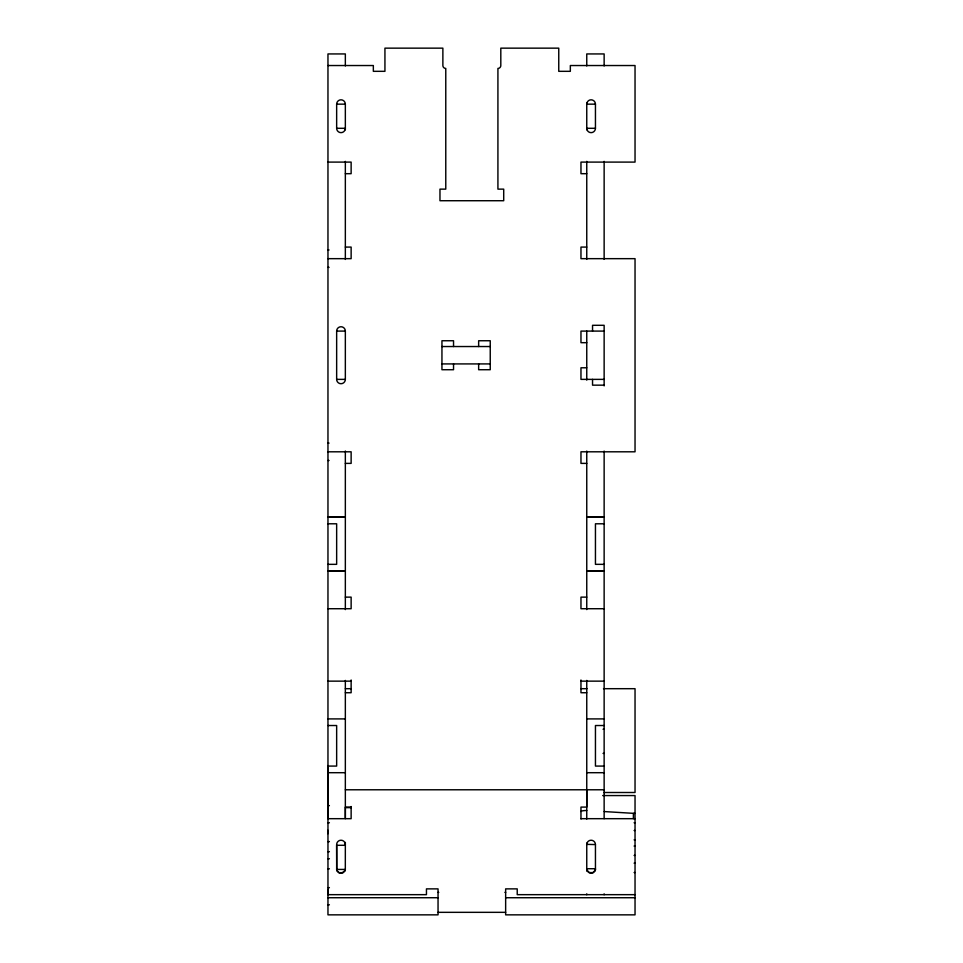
<?xml version="1.0" encoding="UTF-8"?>
<svg xmlns="http://www.w3.org/2000/svg" width="963" height="963" viewBox="0 0 963 963"><rect width="100%" height="100%" fill="white"/><g stroke="black" fill="none" stroke-linecap="round" stroke-linejoin="round"><path stroke-width="1.44" d="M327.962 889.68L327.962 894.663L426.453 894.663L426.453 888.873L438.045 888.873L438.045 914.85L327.962 914.85L327.962 53.94L345.344 53.94L345.344 65.953M327.962 833.705L327.962 830.275M327.962 765.525L327.962 818.682L351.134 818.682L351.134 806.513M343.081 872.634L339.012 872.683L336.749 870.227L336.653 845.297L345.344 845.297M345.344 818.682L345.344 680.42M586.756 789.78L586.756 807.09L580.966 807.09L580.966 819.007M593.364 872.55L595.447 869.637L595.447 844.575L586.768 844.358M345.344 842.396L345.32 869.782A3.238 3.238 0 0 1 344.838 871.166L343.249 872.55M345.236 870.227L342.178 872.935A5.393 5.393 0 0 1 339.807 872.935L338.916 872.634M593.184 872.634L588.838 872.55L586.756 869.433A3.238 3.238 0 0 0 587.261 871.166L589.91 872.935A5.393 5.393 0 0 0 592.293 872.935L594.941 871.166A3.238 3.238 0 0 0 595.447 869.433M327.962 65.532L373.343 65.532L373.343 71.322L384.935 71.322L384.935 48.15L442.872 48.15L442.872 65.532A2.901 2.901 0 0 0 445.773 68.433L445.773 189.133L439.971 189.133L439.971 200.725L503.709 200.725L503.709 189.133L497.919 189.133L497.919 68.433A2.901 2.901 0 0 0 500.808 65.532L500.808 48.15L558.757 48.15L558.757 71.322L570.337 71.322L570.337 65.532L635.038 65.532L635.038 162.097L580.966 162.097L580.966 173.689L586.756 173.689M336.653 128.296L345.344 128.296A4.346 4.346 0 0 1 340.998 132.641A4.346 4.346 0 0 1 336.653 128.296L336.653 104.16L345.344 104.16L345.344 129.752M595.447 104.16L586.756 104.16A4.346 4.346 0 0 1 591.101 99.815A4.346 4.346 0 0 1 595.447 104.16L595.447 128.296A4.346 4.346 0 0 1 591.101 132.641A4.346 4.346 0 0 1 586.756 128.296L595.447 128.296M327.962 162.097L351.134 162.097L351.134 173.689L345.344 173.689M345.344 247.082L351.134 247.082L351.134 258.662L327.962 258.662M586.756 247.082L580.966 247.082L580.966 258.662L635.038 258.662L635.038 451.803L580.966 451.803L580.966 463.384L586.756 463.384M327.962 249.971L329.045 249.971M327.962 267.353L329.045 267.353M336.653 331.091L345.344 331.091L345.344 379.374A4.346 4.346 0 0 1 340.998 383.719A4.346 4.346 0 0 1 336.653 379.374L336.653 331.091A4.346 4.346 0 0 1 340.998 326.746A4.346 4.346 0 0 1 345.344 331.091M604.138 331.091L580.966 331.091L580.966 342.684L586.756 342.684M441.909 346.536L490.191 346.536M441.909 363.918L490.191 363.918M586.756 367.782L580.966 367.782L580.966 379.374L604.138 379.374M336.653 379.374L345.344 379.374M604.138 385.164L592.546 385.164L592.546 379.374M327.962 443.112L329.045 443.112M327.962 451.803L351.134 451.803L351.134 463.384L345.344 463.384M327.962 460.495L329.045 460.495M327.962 516.926L345.344 516.926M586.756 516.926L604.138 516.926M327.962 517.167L345.344 517.167M586.756 517.167L604.138 517.167M327.962 523.788L336.653 523.788L336.653 564.342L327.962 564.342M604.138 523.788L595.447 523.788L595.447 564.342L604.138 564.342M327.962 570.963L345.344 570.963M586.756 570.963L604.138 570.963M327.962 571.203L345.344 571.203M586.756 571.203L604.138 571.203M345.344 597.132L351.134 597.132L351.134 608.724L327.962 608.724M586.756 597.132L580.966 597.132L580.966 608.724L604.138 608.724M327.962 681.142L351.134 681.142M580.966 681.142L604.138 681.142M345.344 688.689L351.134 688.689M580.966 688.689L586.973 688.689M603.5 688.689L635.038 688.689L635.038 792.501L603.729 792.501M345.344 692.734L351.134 692.734L351.134 679.998M586.756 692.734L580.966 692.734L580.966 679.998M327.962 718.904L345.344 718.904M586.756 718.904L604.138 718.904M327.962 725.524L336.653 725.524L336.653 766.079L327.962 766.079M604.138 725.524L595.447 725.524L595.447 766.079L604.138 766.079M603.055 729.256L604.138 729.256M603.055 753.403L604.138 753.403M327.962 772.699L345.344 772.699M586.756 772.699L604.138 772.699M345.344 789.78L604.138 789.78M602.694 795.57L635.038 795.57L635.038 914.85L505.647 914.85L505.647 888.873L517.227 888.873L517.227 894.663L635.038 894.663M327.962 805.634L329.406 805.634M345.344 807.09L351.134 807.09M351.134 807.644L345.344 807.644L345.344 817.635M580.966 818.682L635.038 818.682M327.962 822.751L329.406 822.751M327.962 841.614L329.406 841.614M327.962 851.677L329.406 851.677M327.962 858.743L329.406 858.743M586.756 868.722L595.447 868.722M327.962 868.795L329.406 868.795M345.344 844.575A4.346 4.346 0 0 0 340.998 840.23A4.346 4.346 0 0 0 336.653 844.575L336.653 869.433L345.344 869.433M327.962 887.669L329.406 887.669M438.045 892.364L438.767 892.364M504.913 892.364L505.647 892.364M327.962 897.733L438.045 897.733M505.647 897.733L635.038 897.733M327.962 904.787L329.406 904.787M438.045 912.334L505.647 912.334M604.246 811.568L633.389 813.338A5.79 1.011 0 0 0 635.038 813.386M338.639 872.502L337.158 871.166A3.238 3.238 0 0 1 336.665 869.782L336.653 869.433M633.389 813.338L633.389 818.694M604.138 65.953L604.138 53.94L586.756 53.94L586.756 65.953M604.138 161.375L604.138 259.384M604.138 385.898L604.138 325.301L592.546 325.301L592.546 331.091M604.138 451.069L604.138 818.682M604.138 893.845L604.138 894.747M586.756 102.716L586.756 129.752M586.756 161.375L586.756 259.384M586.756 331.091L586.756 380.096M586.756 451.069L586.756 609.591M586.756 680.42L586.756 819.068M586.756 843.131L586.756 870.889M586.756 893.845L586.756 894.747M478.647 346.536L478.647 340.746L490.239 340.746L490.239 369.72L478.647 369.72L478.647 363.918M453.537 346.536L453.537 340.746L441.945 340.746L441.945 369.72L453.537 369.72L453.537 363.918M345.344 161.375L345.344 259.444M345.344 451.021L345.344 609.591M634.099 839.856A5.79 1.011 0 0 1 635.038 839.844M635.038 863.185A5.79 1.011 0 0 1 634.099 863.173M635.038 846.068A5.79 1.011 0 0 1 634.099 846.056M634.099 822.739A5.79 1.011 0 0 1 635.038 822.727M634.099 872.538A5.79 1.011 0 0 1 635.038 872.526M634.099 855.421A5.79 1.011 0 0 1 635.038 855.409M635.038 830.503A5.79 1.011 0 0 1 634.099 830.491M580.966 811.52A5.79 1.011 0 0 1 586.756 810.509M336.653 104.16A4.346 4.346 0 0 1 340.998 99.815A4.346 4.346 0 0 1 345.344 104.16M586.756 844.575A4.346 4.346 0 0 1 591.101 840.23A4.346 4.346 0 0 1 595.447 844.575"/></g></svg>
